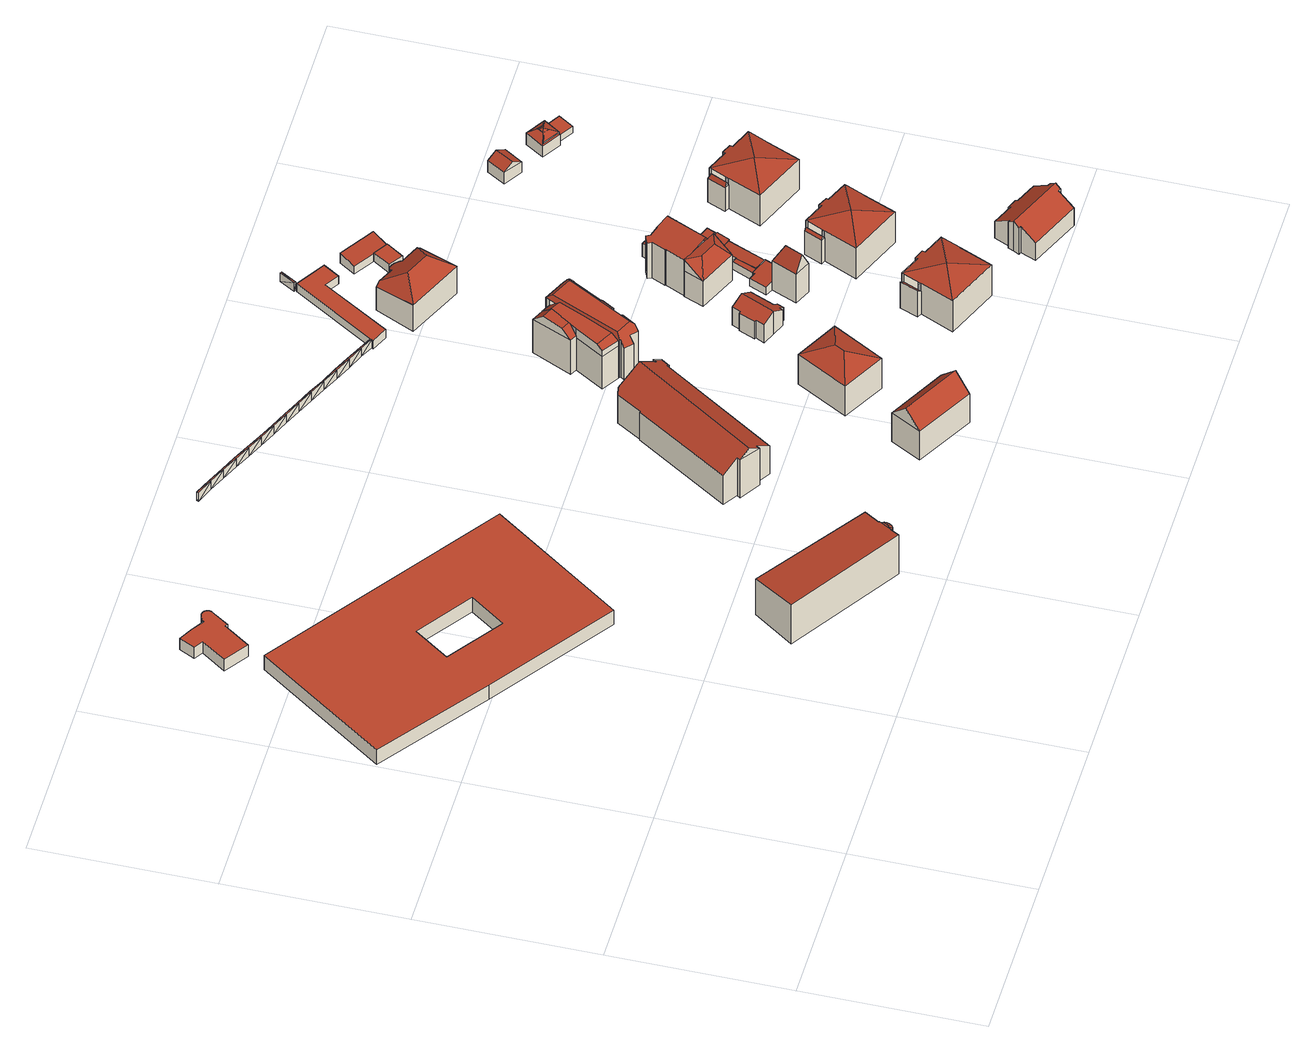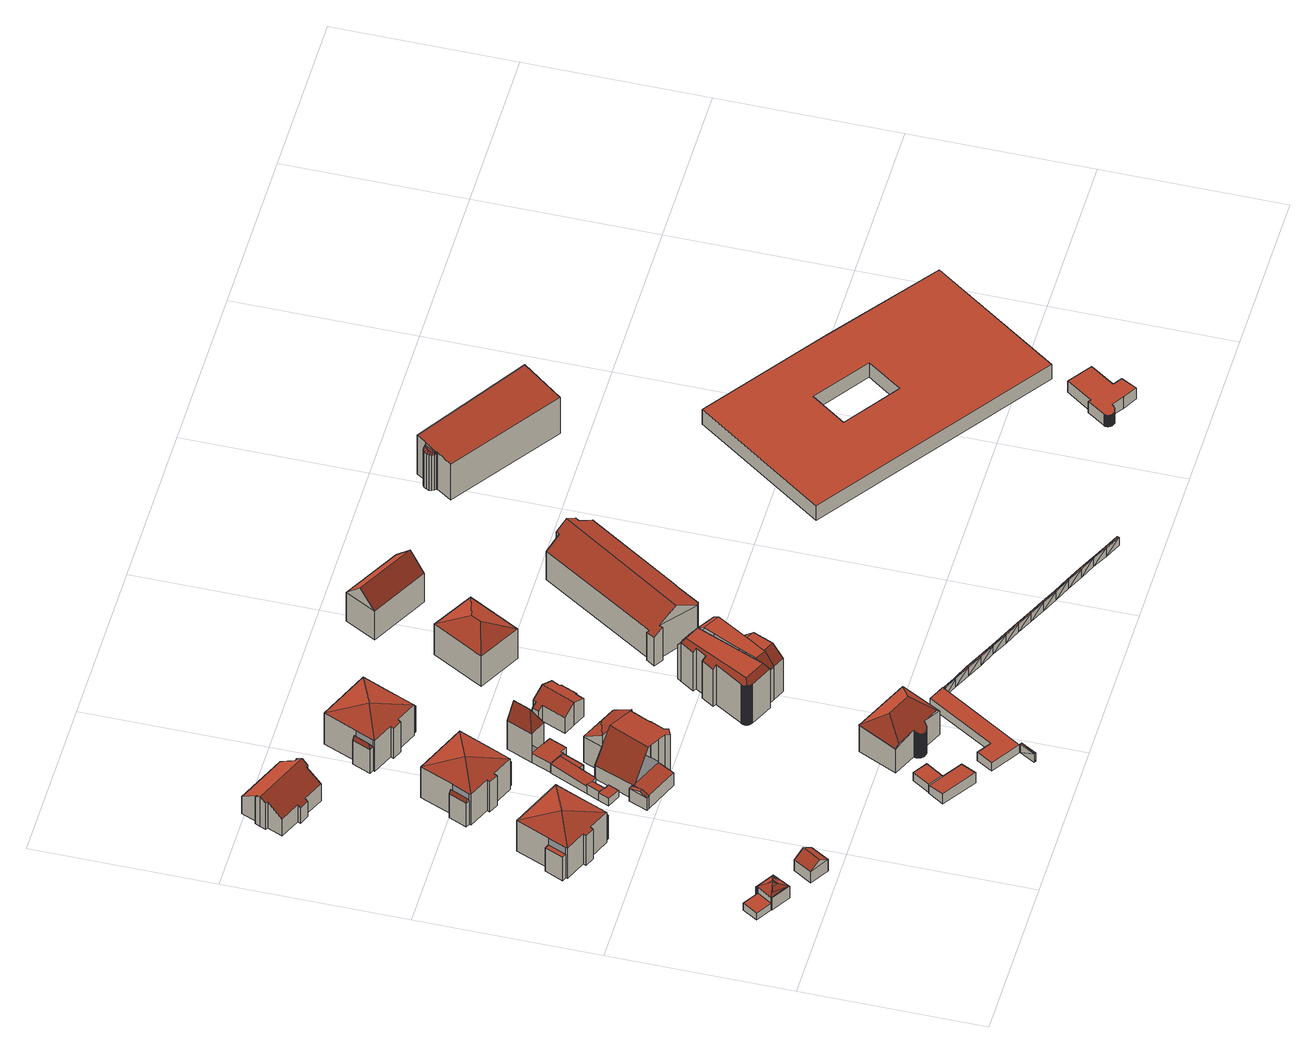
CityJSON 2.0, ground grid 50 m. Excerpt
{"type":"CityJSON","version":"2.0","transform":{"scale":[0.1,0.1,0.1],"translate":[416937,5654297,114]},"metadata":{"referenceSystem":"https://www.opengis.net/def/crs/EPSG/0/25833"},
"CityObjects":{
"building1":{"type":"Building","attributes":{"name":"Gymnasium Dresden-Tolkewitz","Dachtyp_tdc":"tdcPolyFlatRoof","Gemeindeschluessel":14612000,"Dachneigung":0,"QualitaetDacherkennung":58,"Geometrietyp2DReferenz":"3000","measuredHeight":5.11,"function":"31001_3021","roofType":"1000"},"geometry":[{"type":"Solid","lod":"2","boundaries":[[[[0,1,2,3]],[[0,4,5,6,1],[7,8,9,10]],[[2,11,12,13,3],[14,15,16,17]],[[1,6,11,2]],[[6,5,12,11]],[[5,4,13,12]],[[4,0,3,13]],[[7,10,15,14]],[[10,9,16,15]],[[9,8,17,16]],[[8,7,14,17]]]],"semantics":{"surfaces":[{"type":"WallSurface"},{"type":"RoofSurface"},{"type":"GroundSurface"}],"values":[[0,1,2,0,0,0,0,0,0,0,0]]}}]},
"building2":{"type":"Building","attributes":{"Dachtyp_tdc":"tdcPolyFlatRoof","Gemeindeschluessel":14612000,"Dachneigung":0,"QualitaetDacherkennung":84,"Geometrietyp2DReferenz":"3000","measuredHeight":4.02,"function":"31001_9998","roofType":"1000"},"geometry":[{"type":"Solid","lod":"2","boundaries":[[[[18,19,20,21]],[[19,22,23,20]],[[22,24,25,23]],[[24,26,27,25]],[[26,28,29,27]],[[28,30,31,29]],[[30,32,33,31]],[[32,34,35,33]],[[34,36,37,35]],[[36,38,39,37]],[[38,40,41,39]],[[40,42,43,41]],[[42,44,45,43]],[[44,46,47,45]],[[46,48,49,47]],[[48,50,51,49]],[[50,52,53,51]],[[52,54,55,53]],[[54,56,57,55]],[[56,58,59,57]],[[58,60,61,59]],[[60,62,63,61]],[[62,64,65,63]],[[64,66,67,65]],[[66,68,69,67]],[[68,70,71,69]],[[70,72,73,71]],[[72,74,75,73]],[[74,76,77,75]],[[76,78,79,77]],[[78,80,81,79]],[[80,82,83,81]],[[82,84,85,83]],[[84,86,87,85]],[[86,88,89,87]],[[88,90,91,89]],[[90,92,93,91]],[[92,94,95,93]],[[94,96,97,95]],[[96,98,99,97]],[[98,100,101,99]],[[100,102,103,101]],[[102,104,105,103]],[[104,106,107,105]],[[106,108,109,107]],[[108,110,111,109]],[[110,112,113,111]],[[112,114,115,113]],[[114,18,21,115]],[[114,112,110,108,106,104,102,100,98,96,94,92,90,88,86,84,82,80,78,76,74,72,70,68,66,64,62,60,58,56,54,52,50,48,46,44,42,40,38,36,34,32,30,28,26,24,22,19,18]],[[21,20,23,25,27,29,31,33,35,37,39,41,43,45,47,49,51,53,55,57,59,61,63,65,67,69,71,73,75,77,79,81,83,85,87,89,91,93,95,97,99,101,103,105,107,109,111,113,115]]]],"semantics":{"surfaces":[{"type":"WallSurface"},{"type":"RoofSurface"},{"type":"GroundSurface"}],"values":[[0,0,0,0,0,0,0,0,0,0,0,0,0,0,0,0,0,0,0,0,0,0,0,0,0,0,0,0,0,0,0,0,0,0,0,0,0,0,0,0,0,0,0,0,0,0,0,0,0,1,2]]}}]},
"building3":{"type":"Building","attributes":{"Gemeindeschluessel":14612000,"Geometrietyp2DReferenz":"3000","function":"31001_9998","roofType":"9999"},"children":["building3-1","building3-2"]},
"building3-1":{"type":"BuildingPart","attributes":{"Dachtyp_tdc":"tdcPolyFlatRoof","Dachneigung":5.25,"QualitaetDacherkennung":63,"Geometrietyp2DReferenz":"3000","measuredHeight":14.04,"roofType":"2100"},"parents":["building3"],"geometry":[{"type":"MultiSurface","lod":"2","boundaries":[[[116,117,118]],[[116,119,120,117]],[[119,121,122,120]],[[121,123,124,122]],[[123,125,126,124]],[[125,127,128,126]],[[127,129,130,131,128]],[[129,127,125,123,121,119,116]],[[117,120,122,124,126,128,131]]],"semantics":{"surfaces":[{"type":"WallSurface"},{"type":"RoofSurface"},{"type":"GroundSurface"}],"values":[0,0,0,0,0,0,0,1,2]}}]},
"building3-2":{"type":"BuildingPart","attributes":{"Dachtyp_tdc":"tdcFreeFormRoof","Dachneigung":28.82,"QualitaetDacherkennung":32,"Geometrietyp2DReferenz":"3000","measuredHeight":13.13,"roofType":"5000"},"parents":["building3"],"geometry":[{"type":"MultiSurface","lod":"2","boundaries":[[[130,132,133,131]],[[132,134,135,133]],[[134,136,137,135]],[[136,138,139,137]],[[138,140,141,139]],[[140,142,143,141]],[[142,144,145,143]],[[144,118,117,145]],[[146,147,142,140]],[[148,146,140,138]],[[149,148,138,136]],[[150,149,136,134]],[[151,150,134,132]],[[151,132,130]],[[152,147,146,148,149,150,151,130,118]],[[131,133,135,137,139,141,143,145,117]],[[152,118,144]],[[147,152,144,142]]],"semantics":{"surfaces":[{"type":"WallSurface"},{"type":"RoofSurface"},{"type":"GroundSurface"}],"values":[0,0,0,0,0,0,0,0,1,1,1,1,1,1,1,2,1,1]}}]},
"building4":{"type":"Building","attributes":{"Stand_DGM":"2016","Stand_Basis-DLM":"2024","Gemeindeschluessel":"14612000","ObjektHoehe":3,"Stand_Laserscan":"2016","BodenHoehe":0,"Stand_3D-Stadtmodell":"2025","Geometrietyp2DReferenz":2000,"AbsoluteHoehe":0,"measuredHeight":3,"function":"51009_1700","roofType":"9999"},"geometry":[{"type":"MultiSurface","lod":"2","boundaries":[[[153,154,155]],[[154,156,155]],[[153,157,158]],[[156,159,157]],[[153,158,154]],[[158,157,159]],[[160,156,154]],[[156,160,159]],[[158,161,154]],[[158,159,162]],[[161,160,154]],[[160,163,159]],[[158,162,161]],[[164,160,161]],[[162,159,163]],[[160,164,163]],[[162,165,161]],[[162,163,166]],[[165,164,161]],[[164,167,163]],[[162,166,165]],[[168,164,165]],[[166,163,167]],[[164,168,167]],[[166,169,165]],[[169,168,165]],[[166,167,170]],[[168,171,167]],[[166,170,169]],[[170,167,171]],[[172,168,169]],[[168,172,171]],[[170,173,169]],[[173,172,169]],[[170,171,174]],[[172,175,171]],[[170,174,173]],[[174,171,175]],[[176,172,173]],[[172,176,175]],[[174,177,173]],[[177,176,173]],[[174,175,178]],[[176,179,175]],[[174,178,177]],[[178,175,179]],[[180,176,177]],[[176,180,179]],[[178,181,177]],[[181,180,177]],[[178,179,182]],[[180,183,179]],[[178,182,181]],[[184,180,181]],[[182,179,183]],[[180,184,183]],[[182,185,181]],[[185,184,181]],[[182,183,186]],[[184,187,183]],[[182,186,185]],[[186,183,187]],[[188,184,185]],[[184,188,187]],[[186,189,185]],[[189,188,185]],[[186,187,190]],[[188,191,187]],[[186,190,189]],[[192,188,189]],[[190,187,191]],[[188,192,191]],[[190,193,189]],[[193,192,189]],[[190,191,194]],[[192,195,191]],[[190,194,193]],[[194,191,195]],[[196,192,193]],[[192,196,195]],[[194,197,193]],[[197,196,193]],[[194,195,198]],[[196,199,195]],[[194,198,197]],[[200,196,197]],[[198,195,199]],[[196,200,199]],[[198,201,197]],[[201,200,197]],[[198,199,202]],[[200,203,199]],[[198,202,201]],[[204,200,201]],[[202,199,203]],[[200,204,203]],[[202,205,201]],[[205,204,201]],[[202,203,206]],[[204,207,203]],[[202,206,205]],[[208,204,205]],[[206,203,207]],[[204,208,207]],[[206,209,205]],[[209,208,205]],[[206,207,210]],[[208,211,207]],[[206,210,209]],[[212,208,209]],[[210,207,211]],[[208,212,211]],[[210,212,209]],[[210,211,212]],[[213,214,215]],[[213,216,214]],[[215,217,213]],[[218,215,214]],[[216,213,219]],[[216,218,214]],[[215,220,217]],[[220,215,218]],[[219,213,217]],[[216,219,218]]],"semantics":{"surfaces":[{"type":"WallSurface"},{"type":"RoofSurface"},{"type":"GroundSurface"}],"values":[0,1,2,0,0,2,1,0,0,2,1,0,0,1,2,0,0,2,1,0,0,1,2,0,0,1,2,0,0,2,1,0,0,1,2,0,0,2,1,0,0,1,2,0,0,2,1,0,0,1,2,0,0,1,2,0,0,1,2,0,0,2,1,0,0,1,2,0,0,1,2,0,0,1,2,0,0,2,1,0,0,1,2,0,0,1,2,0,0,1,2,0,0,1,2,0,0,1,2,0,0,1,2,0,0,1,2,0,0,1,2,0,0,0,0,0,0,1,2,0,0,1,2,0]}}]},
"building5":{"type":"Building","attributes":{"Dachtyp_tdc":"tdcFreeFormRoof","Gemeindeschluessel":14612000,"Dachneigung":33.45,"QualitaetDacherkennung":63,"Geometrietyp2DReferenz":"3000","measuredHeight":15.48,"function":"31001_9998","roofType":"5000"},"geometry":[{"type":"Solid","lod":"2","boundaries":[[[[221,222,223,224]],[[222,225,226,223]],[[225,227,228,226]],[[227,229,230,228]],[[229,231,232,230]],[[231,233,234,232]],[[233,235,236,234]],[[235,237,238,236]],[[237,239,240,238]],[[239,241,242,240]],[[241,243,244,242]],[[243,245,246,244]],[[245,247,248,246]],[[247,249,250,248]],[[249,221,224,250]],[[251,233,231,229,227,225,222,221,252]],[[243,241,239,237,235,251,252,249,247,245]],[[221,249,252]],[[235,233,251]],[[224,223,226,228,230,232,234,236,238,240,242,244,246,248,250]]]],"semantics":{"surfaces":[{"type":"WallSurface"},{"type":"RoofSurface"},{"type":"GroundSurface"}],"values":[[0,0,0,0,0,0,0,0,0,0,0,0,0,0,0,1,1,0,0,2]]}}]},
"building6":{"type":"Building","attributes":{"Dachtyp_tdc":"tdcGableRoof","Gemeindeschluessel":14612000,"Dachneigung":46.09,"QualitaetDacherkennung":70,"Geometrietyp2DReferenz":"3000","measuredHeight":15.29,"function":"31001_9998","roofType":"3100"},"geometry":[{"type":"Solid","lod":"2","boundaries":[[[[253,254,255,256]],[[254,257,258,255]],[[257,259,260,258]],[[259,253,256,260]],[[257,254,261]],[[253,259,262]],[[254,253,262,261]],[[259,257,261,262]],[[256,255,258,260]]]],"semantics":{"surfaces":[{"type":"WallSurface"},{"type":"RoofSurface"},{"type":"GroundSurface"}],"values":[[0,0,0,0,0,0,1,1,2]]}}]},
"building7":{"type":"Building","attributes":{"Dachtyp_tdc":"tdcHipRoof","Gemeindeschluessel":14612000,"Dachneigung":22.92,"QualitaetDacherkennung":67,"Geometrietyp2DReferenz":"3000","measuredHeight":13.65,"function":"31001_9998","roofType":"3200"},"geometry":[{"type":"Solid","lod":"2","boundaries":[[[[263,264,265,266]],[[264,267,268,265]],[[267,269,270,268]],[[269,263,266,270]],[[267,264,271]],[[263,269,272]],[[264,263,272,271]],[[269,267,271,272]],[[266,265,268,270]]]],"semantics":{"surfaces":[{"type":"WallSurface"},{"type":"RoofSurface"},{"type":"GroundSurface"}],"values":[[0,0,0,0,1,1,1,1,2]]}}]},
"building8":{"type":"Building","attributes":{"Gemeindeschluessel":14612000,"Geometrietyp2DReferenz":"3000","function":"31001_9998","roofType":"9999"},"children":["building8-1","building8-2","building8-3"]},
"building8-1":{"type":"BuildingPart","attributes":{"Dachtyp_tdc":"tdcCutGableRoof","Dachneigung":0.292,"QualitaetDacherkennung":61,"Geometrietyp2DReferenz":"3000","measuredHeight":14.95,"roofType":"9999"},"parents":["building8"],"geometry":[{"type":"MultiSurface","lod":"2","boundaries":[[[273,274,275,276,277]],[[278,279,280,281,276,275,282,283]],[[284,285,279,278,286,287]],[[288,289,274,273]],[[290,291,292,285,284]],[[293,294,295,296,297]],[[284,287,294,293]],[[288,273,296,295]],[[290,284,293,297]],[[292,280,279,285]]],"semantics":{"surfaces":[{"type":"RoofSurface"},{"type":"WallSurface"},{"type":"GroundSurface"}],"values":[0,0,1,1,1,2,1,1,1,0]}}]},
"building8-2":{"type":"BuildingPart","attributes":{"Dachtyp_tdc":"tdcFreeFormRoof","Dachneigung":0.868,"QualitaetDacherkennung":45,"Geometrietyp2DReferenz":"3000","measuredHeight":15.28,"roofType":"5000"},"parents":["building8"],"geometry":[{"type":"MultiSurface","lod":"2","boundaries":[[[298,299,300,301]],[[299,302,303,300]],[[302,304,305,303]],[[304,306,307,305]],[[306,308,309,307]],[[308,310,311,309]],[[310,312,313,311]],[[301,300,303,305,307,309,311,313,314,315,316,317,318,319,320,321,322,323,324,325,326,327,328,329,330,331,332,333,334,335,336,337,338,339,340,341,342,343,344,345,346,347,348,349,297,296]],[[312,350,314,313]],[[350,351,315,314]],[[351,352,316,315]],[[352,353,317,316]],[[353,354,318,317]],[[354,355,319,318]],[[355,356,320,319]],[[356,357,321,320]],[[357,358,322,321]],[[358,359,323,322]],[[359,360,324,323]],[[360,361,325,324]],[[361,362,326,325]],[[362,363,327,326]],[[363,364,328,327]],[[364,365,329,328]],[[365,366,330,329]],[[366,367,331,330]],[[367,368,332,331]],[[369,370,334,333]],[[368,369,333,332]],[[370,371,335,334]],[[371,372,336,335]],[[372,373,337,336]],[[373,374,338,337]],[[374,375,339,338]],[[375,376,340,339]],[[376,377,341,340]],[[377,378,342,341]],[[378,379,343,342]],[[379,380,344,343]],[[380,381,345,344]],[[381,382,346,345]],[[382,383,347,346]],[[383,384,348,347]],[[384,385,349,348]],[[385,291,290,297,349]],[[386,298,301,296,273]],[[356,355,354,353,352,351,350,312,310,308,306,304,302,299,298,387,388]],[[379,378,377,376,375,374,373,372,371,370,369,368,367,366,365,364,363,362,361,360,359,358,357,356,388,389]],[[385,384,383,382,381,380,379,389,390]],[[298,386,277,291,385,390,387]],[[389,388,387,390]]],"semantics":{"surfaces":[{"type":"WallSurface"},{"type":"GroundSurface"},{"type":"RoofSurface"}],"values":[0,0,0,0,0,0,0,1,0,0,0,0,0,0,0,0,0,0,0,0,0,0,0,0,0,0,0,0,0,0,0,0,0,0,0,0,0,0,0,0,0,0,0,0,0,0,2,2,2,2,2]}}]},
"building8-3":{"type":"BuildingPart","attributes":{"Dachtyp_tdc":"tdcCutGableRoof","Dachneigung":2.25,"QualitaetDacherkennung":72,"Geometrietyp2DReferenz":"3000","measuredHeight":15.11,"roofType":"9999"},"parents":["building8"],"geometry":[{"type":"MultiSurface","lod":"2","boundaries":[[[286,391,392,294,287]],[[391,393,394,392]],[[393,289,288,295,394]],[[391,286,395,396]],[[393,391,396,397]],[[289,393,397,398,282]],[[397,396,395,283,398]],[[294,392,394,295]]],"semantics":{"surfaces":[{"type":"WallSurface"},{"type":"RoofSurface"},{"type":"GroundSurface"}],"values":[0,0,0,1,0,1,1,2]}}]},
"building9":{"type":"Building","attributes":{"Dachtyp_tdc":"tdcGableRoof","Gemeindeschluessel":14612000,"Dachneigung":33.67,"QualitaetDacherkennung":58,"Geometrietyp2DReferenz":"3000","measuredHeight":8.12,"function":"31001_9998","roofType":"3100"},"geometry":[{"type":"Solid","lod":"2","boundaries":[[[[399,400,401,402]],[[400,403,404,401]],[[403,405,406,404]],[[405,407,408,406]],[[407,409,410,408]],[[409,411,412,410]],[[411,413,414,412]],[[413,415,416,414]],[[415,417,418,416]],[[417,419,420,418]],[[419,421,422,420]],[[421,423,424,422]],[[423,425,426,424]],[[425,399,402,426]],[[421,419,417,415,413,411,409,407]],[[407,405,403,400,399,425,423,421]],[[402,401,404,406,408,410,412,414,416,418,420,422,424,426]]]],"semantics":{"surfaces":[{"type":"WallSurface"},{"type":"RoofSurface"},{"type":"GroundSurface"}],"values":[[0,0,0,0,0,0,0,0,0,0,0,0,0,0,1,1,2]]}}]},
"building10":{"type":"Building","attributes":{"Gemeindeschluessel":14612000,"Geometrietyp2DReferenz":"3000","function":"31001_9998","roofType":"9999"},"children":["building10-1","building10-2","building10-3"]},
"building10-1":{"type":"BuildingPart","attributes":{"Dachtyp_tdc":"tdcTentRoof","Dachneigung":15.31,"QualitaetDacherkennung":80,"Geometrietyp2DReferenz":"3000","measuredHeight":13.14,"roofType":"3500"},"parents":["building10"],"geometry":[{"type":"MultiSurface","lod":"2","boundaries":[[[427,428,429,430]],[[428,431,429]],[[432,433,434,435,436]],[[433,437,438,434]],[[437,439,440,438]],[[439,441,442,440]],[[441,443,444,442]],[[443,445,446,444]],[[445,447,448,449,446]],[[450,451,452,453,454]],[[427,451,455]],[[433,432,428,427,455]],[[445,443,441,439,437,433,455]],[[451,450,447,445,455]],[[452,430,429,435,434,438,440,442,444,446,449,453]],[[451,427,430,452]]],"semantics":{"surfaces":[{"type":"WallSurface"},{"type":"RoofSurface"},{"type":"GroundSurface"}],"values":[0,0,0,0,0,0,0,0,0,0,1,1,1,1,2,0]}}]},
"building10-2":{"type":"BuildingPart","attributes":{"Dachtyp_tdc":"tdcPolyFlatRoof","Dachneigung":43.51,"QualitaetDacherkennung":35,"Geometrietyp2DReferenz":"3000","measuredHeight":9.27,"roofType":"2100"},"parents":["building10"],"geometry":[{"type":"MultiSurface","lod":"2","boundaries":[[[431,456,457,429]],[[456,458,459,457]],[[458,436,435,459]],[[436,458,456,431]],[[429,457,459,435]]],"semantics":{"surfaces":[{"type":"WallSurface"},{"type":"RoofSurface"},{"type":"GroundSurface"}],"values":[0,0,0,1,2]}}]},
"building10-3":{"type":"BuildingPart","attributes":{"Dachtyp_tdc":"tdcFreeFormRoof","Dachneigung":59.95,"QualitaetDacherkennung":15,"Geometrietyp2DReferenz":"3000","measuredHeight":9.62,"roofType":"5000"},"parents":["building10"],"geometry":[{"type":"MultiSurface","lod":"2","boundaries":[[[448,460,461,449]],[[460,462,463,461]],[[462,454,453,463]],[[464,454,462]],[[465,464,462,460]],[[465,460,448]],[[464,465,448,454]],[[449,461,463,453]]],"semantics":{"surfaces":[{"type":"WallSurface"},{"type":"RoofSurface"},{"type":"GroundSurface"}],"values":[0,0,0,0,1,1,1,2]}}]},
"building11":{"type":"Building","attributes":{"Dachtyp_tdc":"tdcPolyFlatRoof","Gemeindeschluessel":14612000,"Dachneigung":0,"QualitaetDacherkennung":63,"Geometrietyp2DReferenz":"3000","measuredHeight":2.87,"function":"31001_2000","roofType":"1000"},"geometry":[{"type":"Solid","lod":"2","boundaries":[[[[466,467,468,469]],[[467,470,471,468]],[[470,472,473,471]],[[472,474,475,473]],[[472,470,467,466,476,474]],[[475,477,469,468,471,473]],[[474,476,477,475]],[[476,466,469,477]]]],"semantics":{"surfaces":[{"type":"WallSurface"},{"type":"RoofSurface"},{"type":"GroundSurface"}],"values":[[0,0,0,0,1,2,0,0]]}}]},
"building12":{"type":"Building","attributes":{"Dachtyp_tdc":"tdcFreeFormRoof","Gemeindeschluessel":14612000,"Dachneigung":34.51,"QualitaetDacherkennung":71,"Geometrietyp2DReferenz":"3000","measuredHeight":13.57,"function":"31001_2000","roofType":"5000"},"geometry":[{"type":"Solid","lod":"2","boundaries":[[[[478,479,480,481]],[[479,482,483,480]],[[482,484,485,483]],[[484,486,487,485]],[[486,488,489,487]],[[488,490,491,489]],[[490,492,493,491]],[[492,494,495,493]],[[494,496,497,495]],[[496,498,499,497]],[[498,500,501,499]],[[500,502,503,501]],[[502,504,505,503]],[[504,506,507,505]],[[506,508,509,507]],[[508,510,511,509]],[[510,512,513,511]],[[512,514,515,513]],[[514,516,517,515]],[[516,518,519,517]],[[518,520,521,519]],[[520,522,523,521]],[[522,524,525,523]],[[524,526,527,525]],[[526,528,529,527]],[[528,530,531,529]],[[530,532,533,531]],[[532,534,535,533]],[[534,536,537,535]],[[536,538,539,537]],[[538,540,541,539]],[[540,542,543,541]],[[542,544,545,543]],[[544,546,547,545]],[[546,548,549,547]],[[548,550,551,549]],[[550,552,553,551]],[[552,554,555,553]],[[554,556,557,555]],[[556,558,559,557]],[[558,560,561,559]],[[560,562,563,561]],[[562,564,565,563]],[[564,566,567,565]],[[566,568,569,567]],[[568,570,571,569]],[[570,572,573,571]],[[572,478,481,573]],[[574,575,486,576]],[[577,479,578,579]],[[482,577,579,574,576,484]],[[566,564,562,560,558,556,554,552,550,548,546,544,542,540,538,536,534,532,530,528,526,524,522,520,518,516,514,512,510,508,506,504,502,500,498,496,494,492,490,488,575,574,579,578,478,572,570,568]],[[482,479,577]],[[488,486,575]],[[479,478,578]],[[486,484,576]],[[481,480,483,485,487,489,491,493,495,497,499,501,503,505,507,509,511,513,515,517,519,521,523,525,527,529,531,533,535,537,539,541,543,545,547,549,551,553,555,557,559,561,563,565,567,569,571,573]]]],"semantics":{"surfaces":[{"type":"WallSurface"},{"type":"RoofSurface"},{"type":"GroundSurface"}],"values":[[0,0,0,0,0,0,0,0,0,0,0,0,0,0,0,0,0,0,0,0,0,0,0,0,0,0,0,0,0,0,0,0,0,0,0,0,0,0,0,0,0,0,0,0,0,0,0,0,1,1,1,1,0,0,0,0,2]]}}]},
"building13":{"type":"Building","attributes":{"Gemeindeschluessel":14612000,"Geometrietyp2DReferenz":"3000","function":"31001_9998","roofType":"9999"},"children":["building13-1","building13-2"]},
"building13-1":{"type":"BuildingPart","attributes":{"Dachtyp_tdc":"tdcFreeFormRoof","Dachneigung":64.3,"QualitaetDacherkennung":6,"Geometrietyp2DReferenz":"3000","measuredHeight":15.42,"roofType":"5000"},"parents":["building13"],"geometry":[{"type":"MultiSurface","lod":"2","boundaries":[[[580,581,582,583]],[[580,583,584]],[[585,586,587,588]],[[583,582,586,585,589]],[[582,590,587,586]],[[590,584,591,588,587]],[[581,580,584,590]],[[581,590,582]]],"semantics":{"surfaces":[{"type":"RoofSurface"},{"type":"GroundSurface"},{"type":"WallSurface"}],"values":[0,0,1,2,2,2,0,2]}}]},
"building13-2":{"type":"BuildingPart","attributes":{"Dachtyp_tdc":"tdcPolyFlatRoof","Dachneigung":3.48,"QualitaetDacherkennung":82,"Geometrietyp2DReferenz":"3000","measuredHeight":3.19,"roofType":"2100"},"parents":["building13"],"geometry":[{"type":"MultiSurface","lod":"2","boundaries":[[[591,592,593,588]],[[592,594,595,593]],[[594,596,597,595]],[[596,598,599,597]],[[598,600,601,599]],[[600,602,603,601]],[[602,589,585,603]],[[602,600,598,596,594,592,591,589]],[[585,588,593,595,597,599,601,603]]],"semantics":{"surfaces":[{"type":"WallSurface"},{"type":"RoofSurface"},{"type":"GroundSurface"}],"values":[0,0,0,0,0,0,0,1,2]}}]},
"building14":{"type":"Building","attributes":{"Gemeindeschluessel":14612000,"Geometrietyp2DReferenz":"3000","function":"31001_9998","roofType":"9999"},"children":["building14-1","building14-2","building14-3","building14-4"]},
"building14-1":{"type":"BuildingPart","attributes":{"Dachtyp_tdc":"tdcFreeFormRoof","Dachneigung":57.18,"QualitaetDacherkennung":31,"Geometrietyp2DReferenz":"3000","measuredHeight":14.26,"roofType":"5000"},"parents":["building14"],"geometry":[{"type":"MultiSurface","lod":"2","boundaries":[[[604,605,606,607]],[[605,608,606]],[[609,610,611,612,613]],[[610,614,615,611]],[[614,616,617,615]],[[616,618,619,617]],[[618,620,621,619]],[[620,622,623,621]],[[622,624,625,623]],[[624,626,627,628,625]],[[629,604,607,630,631]],[[632,626,624,622,620,618,616,614,610,609,633,634]],[[634,635,605,604,629,636,637,632]],[[607,606,638,612,611,615,617,619,621,623,625,628,639,640,630]]],"semantics":{"surfaces":[{"type":"WallSurface"},{"type":"RoofSurface"},{"type":"GroundSurface"}],"values":[0,0,0,0,0,0,0,0,0,0,0,1,1,2]}}]},
"building14-2":{"type":"BuildingPart","attributes":{"Dachtyp_tdc":"tdcHipRoof","Dachneigung":57.48,"QualitaetDacherkennung":39,"Geometrietyp2DReferenz":"3000","measuredHeight":13.71,"roofType":"3200"},"parents":["building14"],"geometry":[{"type":"MultiSurface","lod":"2","boundaries":[[[641,613,612,642]],[[608,643,644,606]],[[643,641,642,644]],[[645,641,646]],[[647,648,649]],[[641,647,649,646]],[[648,635,650,633,645,646,649]],[[605,648,608]],[[608,648,647,643]],[[643,647,641]],[[642,612,638,606,644]],[[641,645,609,613]]],"semantics":{"surfaces":[{"type":"WallSurface"},{"type":"RoofSurface"},{"type":"GroundSurface"}],"values":[0,0,0,1,1,1,1,0,0,0,2,0]}}]},
"building14-3":{"type":"BuildingPart","attributes":{"Dachtyp_tdc":"tdcPolyFlatRoof","Dachneigung":8.59,"QualitaetDacherkennung":43,"Geometrietyp2DReferenz":"3000","measuredHeight":5.31,"roofType":"2100"},"parents":["building14"],"geometry":[{"type":"MultiSurface","lod":"2","boundaries":[[[627,651,652,628]],[[651,653,654,655,652]],[[656,657,658,653,651,627,659,637]],[[628,652,655,640,639]]],"semantics":{"surfaces":[{"type":"WallSurface"},{"type":"RoofSurface"},{"type":"GroundSurface"}],"values":[0,0,1,2]}}]},
"building14-4":{"type":"BuildingPart","attributes":{"Dachtyp_tdc":"tdcGableRoof","Dachneigung":14.55,"QualitaetDacherkennung":31,"Geometrietyp2DReferenz":"3000","measuredHeight":5.43,"roofType":"3100"},"parents":["building14"],"geometry":[{"type":"MultiSurface","lod":"2","boundaries":[[[654,660,661,655]],[[660,662,663,661]],[[662,631,630,663]],[[662,660,664]],[[660,654,658,665,664]],[[631,662,664,665,657,666]],[[655,661,663,630,640]]],"semantics":{"surfaces":[{"type":"WallSurface"},{"type":"RoofSurface"},{"type":"GroundSurface"}],"values":[0,0,0,0,1,1,2]}}]},
"building15":{"type":"Building","attributes":{"Gemeindeschluessel":14612000,"Geometrietyp2DReferenz":"3000","function":"31001_9998","roofType":"9999"},"children":["building15-1","building15-2","building15-3","building15-4"]},
"building15-1":{"type":"BuildingPart","attributes":{"Dachtyp_tdc":"tdcPolyFlatRoof","Dachneigung":3.98,"QualitaetDacherkennung":65,"Geometrietyp2DReferenz":"3000","measuredHeight":2.71,"roofType":"2100"},"parents":["building15"],"geometry":[{"type":"MultiSurface","lod":"2","boundaries":[[[667,668,669,670]],[[667,671,672,668]],[[671,673,674,672]],[[673,675,676,674]],[[673,671,667,670,677,675]],[[676,669,668,672,674]]],"semantics":{"surfaces":[{"type":"WallSurface"},{"type":"RoofSurface"},{"type":"GroundSurface"}],"values":[0,0,0,0,1,2]}}]},
"building15-2":{"type":"BuildingPart","attributes":{"Dachtyp_tdc":"tdcPolyFlatRoof","Dachneigung":3.13,"QualitaetDacherkennung":66,"Geometrietyp2DReferenz":"3000","measuredHeight":3.14,"roofType":"2100"},"parents":["building15"],"geometry":[{"type":"MultiSurface","lod":"2","boundaries":[[[678,679,680,681]],[[679,682,683,684,680]],[[685,686,687,688]],[[686,689,690,687]],[[686,685,691,682,679,678,689]],[[681,680,684,688,687,690]]],"semantics":{"surfaces":[{"type":"WallSurface"},{"type":"RoofSurface"},{"type":"GroundSurface"}],"values":[0,0,0,0,1,2]}}]},
"building15-3":{"type":"BuildingPart","attributes":{"Dachtyp_tdc":"tdcPolyFlatRoof","Dachneigung":17.25,"QualitaetDacherkennung":34,"Geometrietyp2DReferenz":"3000","measuredHeight":3.25,"roofType":"2100"},"parents":["building15"],"geometry":[{"type":"MultiSurface","lod":"2","boundaries":[[[692,693,678,681,676,675]],[[689,670,669,690]],[[689,693,692,677,670]],[[669,676,681,690]]],"semantics":{"surfaces":[{"type":"WallSurface"},{"type":"RoofSurface"},{"type":"GroundSurface"}],"values":[0,0,1,2]}}]},
"building15-4":{"type":"BuildingPart","attributes":{"Dachtyp_tdc":"tdcPolyFlatRoof","Dachneigung":5.2,"QualitaetDacherkennung":70,"Geometrietyp2DReferenz":"3000","measuredHeight":2.81,"roofType":"2100"},"parents":["building15"],"geometry":[{"type":"MultiSurface","lod":"2","boundaries":[[[683,694,695,684]],[[694,696,697,695]],[[696,685,688,697]],[[685,696,694,683,691]],[[684,695,697,688]]],"semantics":{"surfaces":[{"type":"WallSurface"},{"type":"RoofSurface"},{"type":"GroundSurface"}],"values":[0,0,0,1,2]}}]},
"building16":{"type":"Building","attributes":{"Dachtyp_tdc":"tdcPolyFlatRoof","Gemeindeschluessel":14612000,"Dachneigung":0,"QualitaetDacherkennung":68,"Geometrietyp2DReferenz":"3000","measuredHeight":2.93,"function":"31001_2000","roofType":"1000"},"geometry":[{"type":"Solid","lod":"2","boundaries":[[[[698,699,700,701]],[[699,702,703,700]],[[702,704,705,703]],[[704,698,701,705]],[[704,702,699,698]],[[701,700,703,705]]]],"semantics":{"surfaces":[{"type":"WallSurface"},{"type":"RoofSurface"},{"type":"GroundSurface"}],"values":[[0,0,0,0,1,2]]}}]},
"building17":{"type":"Building","attributes":{"Gemeindeschluessel":14612000,"Geometrietyp2DReferenz":"3000","function":"31001_9998","roofType":"9999"},"children":["building17-1","building17-2","building17-3"]},
"building17-1":{"type":"BuildingPart","attributes":{"Dachtyp_tdc":"tdcTentRoof","Dachneigung":15.68,"QualitaetDacherkennung":84,"Geometrietyp2DReferenz":"3000","measuredHeight":13.18,"roofType":"3500"},"parents":["building17"],"geometry":[{"type":"MultiSurface","lod":"2","boundaries":[[[706,707,708]],[[709,710,711]],[[709,712,713,710]],[[712,714,715,713]],[[714,716,717,715]],[[716,718,719,717]],[[718,720,721,719]],[[720,722,723,721]],[[722,724,725,723]],[[724,726,725]],[[727,728,729]],[[727,730,731,728]],[[730,732,733,731]],[[732,706,708,733]],[[712,709,706,732,734]],[[722,720,718,716,714,712,734]],[[730,727,724,722,734]],[[732,730,734]],[[708,710,713,715,717,719,721,723,725,728,731,733]]],"semantics":{"surfaces":[{"type":"WallSurface"},{"type":"RoofSurface"},{"type":"GroundSurface"}],"values":[0,0,0,0,0,0,0,0,0,0,0,0,0,0,1,1,1,1,2]}}]},
"building17-2":{"type":"BuildingPart","attributes":{"Dachtyp_tdc":"tdcFreeFormRoof","Dachneigung":60.21,"QualitaetDacherkennung":33,"Geometrietyp2DReferenz":"3000","measuredHeight":9.61,"roofType":"5000"},"parents":["building17"],"geometry":[{"type":"MultiSurface","lod":"2","boundaries":[[[726,735,736,725]],[[735,737,738,736]],[[737,729,728,738]],[[739,729,737]],[[740,739,737,735]],[[740,735,726]],[[739,740,726,729]],[[725,736,738,728]]],"semantics":{"surfaces":[{"type":"WallSurface"},{"type":"RoofSurface"},{"type":"GroundSurface"}],"values":[0,0,0,0,1,0,1,2]}}]},
"building17-3":{"type":"BuildingPart","attributes":{"Dachtyp_tdc":"tdcFreeFormRoof","Dachneigung":54.51,"QualitaetDacherkennung":20,"Geometrietyp2DReferenz":"3000","measuredHeight":9.37,"roofType":"5000"},"parents":["building17"],"geometry":[{"type":"MultiSurface","lod":"2","boundaries":[[[707,741,742,708]],[[741,743,744,742]],[[743,711,710,744]],[[745,711,743]],[[746,745,743,741]],[[746,741,707]],[[745,746,707,711]],[[708,742,744,710]]],"semantics":{"surfaces":[{"type":"WallSurface"},{"type":"RoofSurface"},{"type":"GroundSurface"}],"values":[0,0,0,0,1,0,1,2]}}]},
"building18":{"type":"Building","attributes":{"Dachtyp_tdc":"tdcPolyFlatRoof","Gemeindeschluessel":14612000,"Dachneigung":9.09,"QualitaetDacherkennung":65,"Geometrietyp2DReferenz":"3000","measuredHeight":3.52,"function":"31001_2000","roofType":"2100"},"geometry":[{"type":"Solid","lod":"2","boundaries":[[[[747,748,749,750]],[[748,751,752,749]],[[751,753,754,752]],[[753,755,756,754]],[[755,747,750,756]],[[755,753,751,748,747]],[[750,749,752,754,756]]]],"semantics":{"surfaces":[{"type":"WallSurface"},{"type":"RoofSurface"},{"type":"GroundSurface"}],"values":[[0,0,0,0,0,1,2]]}}]},
"building19":{"type":"Building","attributes":{"Dachtyp_tdc":"tdcGableRoof","Gemeindeschluessel":14612000,"Dachneigung":34.7,"QualitaetDacherkennung":70,"Geometrietyp2DReferenz":"3000","measuredHeight":10.46,"function":"31001_9998","roofType":"3100"},"geometry":[{"type":"Solid","lod":"2","boundaries":[[[[757,758,759,760]],[[758,761,762,759]],[[761,763,764,762]],[[763,765,766,764]],[[765,767,768,766]],[[767,769,770,768]],[[769,771,772,770]],[[771,773,774,772]],[[773,775,776,774]],[[775,777,778,776]],[[777,779,780,778]],[[779,781,782,780]],[[781,783,784,782]],[[783,785,786,784]],[[785,787,788,786]],[[787,789,790,788]],[[789,791,792,790]],[[791,757,760,792]],[[787,785,783,781,779,777,775,773]],[[773,771,769,767,765,763,761,758,757,791,789,787]],[[760,759,762,764,766,768,770,772,774,776,778,780,782,784,786,788,790,792]]]],"semantics":{"surfaces":[{"type":"WallSurface"},{"type":"RoofSurface"},{"type":"GroundSurface"}],"values":[[0,0,0,0,0,0,0,0,0,0,0,0,0,0,0,0,0,0,1,1,2]]}}]},
"building20":{"type":"Building","attributes":{"Gemeindeschluessel":14612000,"Geometrietyp2DReferenz":"3000","function":"31001_9998","roofType":"9999"},"children":["building20-1","building20-2","building20-3"]},
"building20-1":{"type":"BuildingPart","attributes":{"Dachtyp_tdc":"tdcFreeFormRoof","Dachneigung":66.84,"QualitaetDacherkennung":25,"Geometrietyp2DReferenz":"3000","measuredHeight":9.93,"roofType":"5000"},"parents":["building20"],"geometry":[{"type":"MultiSurface","lod":"2","boundaries":[[[793,794,795,796]],[[794,797,798,795]],[[799,793,796,800]],[[801,802,799,797]],[[801,797,794]],[[802,801,794,793]],[[802,793,799]],[[796,795,798,800]]],"semantics":{"surfaces":[{"type":"WallSurface"},{"type":"RoofSurface"},{"type":"GroundSurface"}],"values":[0,0,0,1,1,1,0,2]}}]},
"building20-2":{"type":"BuildingPart","attributes":{"Dachtyp_tdc":"tdcTentRoof","Dachneigung":15.49,"QualitaetDacherkennung":88,"Geometrietyp2DReferenz":"3000","measuredHeight":13.06,"roofType":"3500"},"parents":["building20"],"geometry":[{"type":"MultiSurface","lod":"2","boundaries":[[[803,798,797]],[[803,804,805,798]],[[804,806,807,805]],[[806,808,809,807]],[[808,810,811,809]],[[810,812,813,811]],[[812,814,815,813]],[[814,816,817,818,815]],[[819,820,821,822,823]],[[820,824,825,821]],[[824,826,800,825]],[[826,799,800]],[[814,812,810,808,806,804,827]],[[820,819,816,814,827]],[[824,820,827]],[[804,803,826,824,827]],[[798,805,807,809,811,813,815,818,822,821,825,800]]],"semantics":{"surfaces":[{"type":"WallSurface"},{"type":"RoofSurface"},{"type":"GroundSurface"}],"values":[0,0,0,0,0,0,0,0,0,0,0,0,1,1,1,1,2]}}]},
"building20-3":{"type":"BuildingPart","attributes":{"Dachtyp_tdc":"tdcPolyFlatRoof","Dachneigung":0,"QualitaetDacherkennung":50,"Geometrietyp2DReferenz":"3000","measuredHeight":8.34,"roofType":"1000"},"parents":["building20"],"geometry":[{"type":"MultiSurface","lod":"2","boundaries":[[[817,828,829,818]],[[828,830,831,829]],[[830,823,822,831]],[[823,830,828,817]],[[818,829,831,822]]],"semantics":{"surfaces":[{"type":"WallSurface"},{"type":"RoofSurface"},{"type":"GroundSurface"}],"values":[0,0,0,1,2]}}]},
"building21":{"type":"Building","attributes":{"Dachtyp_tdc":"tdcGableRoof","Gemeindeschluessel":14612000,"Dachneigung":32.72,"QualitaetDacherkennung":37,"Geometrietyp2DReferenz":"3000","measuredHeight":5.88,"function":"31001_2000","roofType":"3100"},"geometry":[{"type":"Solid","lod":"2","boundaries":[[[[832,833,834,835]],[[833,836,837,834]],[[836,838,839,837]],[[838,832,835,839]],[[836,833,840]],[[832,838,841]],[[833,832,841,840]],[[838,836,840,841]],[[835,834,837,839]]]],"semantics":{"surfaces":[{"type":"WallSurface"},{"type":"RoofSurface"},{"type":"GroundSurface"}],"values":[[0,0,0,0,0,0,1,1,2]]}}]},
"building22":{"type":"Building","attributes":{"Dachtyp_tdc":"tdcCutTentRoof","Gemeindeschluessel":14612000,"Dachneigung":33.24,"QualitaetDacherkennung":66,"Geometrietyp2DReferenz":"3000","measuredHeight":5.39,"function":"31001_2000","roofType":"9999"},"geometry":[{"type":"Solid","lod":"2","boundaries":[[[[842,843,844,845]],[[843,846,847,844]],[[846,848,849,847]],[[848,842,845,849]],[[843,842,850,851]],[[846,843,851,852]],[[848,846,852,853]],[[842,848,853,850]],[[853,852,851,850]],[[845,844,847,849]]]],"semantics":{"surfaces":[{"type":"WallSurface"},{"type":"RoofSurface"},{"type":"GroundSurface"}],"values":[[0,0,0,0,1,1,1,1,1,2]]}}]},
"building23":{"type":"Building","attributes":{"Gemeindeschluessel":14612000,"Dachneigung":64.4,"Dachorientierung":0,"MittlereTraufHoehe":120.62,"QualitaetDacherkennung":96,"ObjektHoehe":5.86,"BodenHoehe":116.2,"Geometrietyp2DReferenz":"3000","AbsoluteHoehe":122.06,"Dachflaeche":33.09,"measuredHeight":5.86,"function":"31001_9998","roofType":"3500","storeysAboveGround":2},"geometry":[{"type":"MultiSurface","lod":"2","boundaries":[[[854,855,856,857]],[[855,858,859,856]],[[858,860,861,859]],[[860,862,863,861]],[[862,854,857,863]],[[864,858,855]],[[864,855,854]],[[864,854,862]],[[864,862,860,858]],[[857,856,859,861,863]]],"semantics":{"surfaces":[{"type":"WallSurface"},{"type":"RoofSurface"},{"type":"GroundSurface"}],"values":[0,0,0,0,0,1,1,1,1,2]}}]},
"building24":{"type":"Building","attributes":{"Gemeindeschluessel":14612000,"Dachneigung":90,"Dachorientierung":0,"MittlereTraufHoehe":118.62,"QualitaetDacherkennung":100,"ObjektHoehe":2.44,"BodenHoehe":116.18,"Geometrietyp2DReferenz":"3000","AbsoluteHoehe":118.62,"Dachflaeche":25.75,"measuredHeight":2.44,"function":"31001_9998","roofType":"1000","storeysAboveGround":1},"geometry":[{"type":"MultiSurface","lod":"2","boundaries":[[[865,866,867,859]],[[866,868,869,867]],[[868,870,861,869]],[[870,865,859,861]],[[870,868,866,865]],[[859,867,869,861]]],"semantics":{"surfaces":[{"type":"WallSurface"},{"type":"RoofSurface"},{"type":"GroundSurface"}],"values":[0,0,0,0,1,2]}}]}
},
"vertices":[
[293,1006,63],[1,1220,63],[1,1220,12],[293,1006,12],[629,768,63],[886,1132,63],[254,1578,63],[363,1133,63],[432,1230,63],[583,1124,63],[514,1026,63],[254,1578,12],[886,1132,12],[629,768,12],[363,1133,12],[514,1026,12],[583,1124,12],[432,1230,12],
[382,1752,52],[382,1751,52],[382,1751,12],[382,1752,12],[381,1750,52],[381,1750,12],[381,1749,52],[381,1749,12],[381,1748,52],[381,1748,12],[380,1747,52],[380,1747,12],[346,1697,52],[346,1697,12],[340,1702,52],[340,1702,12],[289,1629,52],[289,1629,12],[224,1674,52],[224,1674,12],[271,1742,52],[271,1742,12],[247,1759,52],[247,1759,12],[269,1802,52],[269,1802,12],[309,1780,52],[309,1780,12],[341,1758,52],[341,1758,12],[342,1759,52],[342,1759,12],[344,1761,52],[344,1761,12],[346,1763,52],[346,1763,12],[348,1764,52],[348,1764,12],[350,1765,52],[350,1765,12],[352,1767,52],[352,1767,12],[354,1768,52],[354,1768,12],[356,1769,52],[356,1769,12],[359,1769,52],[359,1769,12],[361,1770,52],[361,1770,12],[363,1770,52],[363,1770,12],[366,1771,52],[366,1771,12],[368,1771,52],[368,1771,12],[369,1770,52],[369,1770,12],[370,1770,52],[370,1770,12],[371,1770,52],[371,1770,12],[372,1769,52],[372,1769,12],[373,1769,52],[373,1769,12],[374,1768,52],[374,1768,12],[375,1767,52],[375,1767,12],[376,1767,52],[376,1767,12],[377,1766,52],[377,1766,12],[378,1765,52],[378,1765,12],[379,1764,52],[379,1764,12],[379,1763,52],[379,1763,12],[380,1762,52],[380,1762,12],[380,1761,52],[380,1761,12],[381,1760,52],[381,1760,12],[381,1759,52],[381,1759,12],[382,1758,52],[382,1758,12],[382,1757,52],[382,1757,12],[382,1756,52],[382,1756,12],[382,1754,52],[382,1754,12],[382,1753,52],[382,1753,12],
[998,145,149],[998,145,13],[998,145,139],[982,120,152],[982,120,13],[674,319,153],[674,319,13],[752,432,141],[752,432,13],[1050,225,141],[1050,225,13],[1020,182,145],[1020,182,13],[1022,181,145],[1022,181,139],[1022,181,13],
[1026,177,139],[1026,177,13],[1029,170,139],[1029,170,13],[1030,163,139],[1030,163,13],[1028,156,139],[1028,156,13],[1023,149,139],[1023,149,13],[1015,144,139],[1015,144,13],[1007,143,139],[1007,143,13],[1016,156,144],[1012,152,143],[1019,160,144],[1021,164,144],[1022,168,143],[1022,175,141],[1007,149,142],
[783,1887,16],[829,1867,48],[783,1887,46],[785,1892,46],[785,1892,16],[829,1867,18],[831,1871,18],[831,1871,48],[874,1846,50],[874,1846,20],[876,1850,20],[876,1850,50],[920,1825,50],[920,1825,20],[922,1830,20],[922,1830,50],[965,1804,50],[965,1804,20],[967,1809,20],[967,1809,50],[1011,1784,48],[1011,1784,18],[1013,1788,18],[1013,1788,48],[1056,1763,49],[1056,1763,19],[1058,1767,19],[1058,1767,49],[1102,1742,50],[1102,1742,20],[1104,1747,20],[1104,1747,50],[1147,1721,51],[1147,1721,21],[1149,1726,21],[1149,1726,51],[1193,1701,51],[1193,1701,21],[1195,1705,21],[1195,1705,51],[1238,1680,51],[1238,1680,21],[1240,1684,21],[1240,1684,51],[1284,1659,51],[1284,1659,21],[1286,1664,21],[1286,1664,51],[1329,1638,52],[1329,1638,22],[1331,1643,22],[1331,1643,52],[1375,1618,52],[1375,1618,22],[1377,1622,22],[1377,1622,52],[1412,1601,51],[1412,1601,21],[1414,1605,21],[1414,1605,51],[1555,1840,22],[1560,1837,52],[1555,1840,52],[1560,1837,22],[1581,1883,22],[1585,1880,52],[1585,1880,22],[1581,1883,52],
[1151,576,138],[1157,585,138],[1157,585,3],[1151,576,3],[1117,611,106],[1117,611,3],[1284,872,102],[1284,872,3],[1286,871,104],[1286,871,3],[1329,940,103],[1329,940,3],[1347,944,111],[1347,944,3],[1449,872,122],[1449,872,3],[1454,881,122],[1454,881,3],[1478,865,103],[1478,865,3],[1463,842,102],[1463,842,3],[1458,846,106],[1458,846,3],[1251,525,103],[1251,525,3],[1213,549,134],[1213,549,3],[1207,540,133],[1207,540,3],[1405,903,158],[1177,559,158],
[1423,253,123],[1583,166,123],[1583,166,21],[1423,253,21],[1536,80,123],[1536,80,21],[1376,168,123],[1376,168,21],[1560,123,173],[1399,211,173],
[1479,388,128],[1558,531,128],[1558,531,22],[1479,388,22],[1676,467,130],[1676,467,22],[1596,324,130],[1596,324,22],[1585,442,159],[1570,415,159],
[1560,1178,136],[1534,1190,139],[1517,1163,170],[1545,1147,170],[1551,1159,157],[1468,1084,169],[1428,1019,169],[1474,993,169],[1515,1080,169],[1516,1162,170],[1490,1119,170],[1419,1004,136],[1419,1004,156],[1468,1084,142],[1468,1084,136],[1534,1190,136],[1534,1190,138],[1465,974,136],[1465,974,144],[1465,974,154],[1419,1004,20],[1468,1084,20],[1534,1190,20],[1560,1178,20],[1465,974,20],
[1564,1188,159],[1627,1159,158],[1627,1159,20],[1564,1188,20],[1628,1158,158],[1628,1158,20],[1629,1158,158],[1629,1158,20],[1630,1157,158],[1630,1157,20],[1631,1156,158],[1631,1156,20],[1632,1156,159],[1632,1156,20],[1633,1155,159],[1633,1155,20],[1634,1154,20],[1635,1153,20],[1635,1152,20],[1636,1151,20],[1637,1150,20],[1637,1149,20],[1638,1148,20],[1638,1147,20],[1638,1146,20],[1638,1145,20],[1639,1144,20],[1639,1142,20],[1639,1141,20],[1638,1140,20],[1638,1139,20],[1638,1138,20],[1638,1137,20],[1637,1136,20],[1637,1135,20],[1636,1134,20],[1636,1133,20],[1635,1132,20],[1634,1131,20],[1587,1054,20],[1596,1049,20],[1574,1015,20],[1565,1021,20],[1547,992,20],[1555,986,20],[1530,948,20],[1523,937,20],[1499,953,20],[1491,941,20],[1464,958,20],[1472,970,20],[1469,972,20],[1634,1154,159],[1635,1153,160],[1635,1152,160],[1636,1151,161],[1637,1150,161],[1637,1149,162],[1638,1148,163],[1638,1147,162],[1638,1146,162],[1638,1145,161],[1639,1144,160],[1639,1142,160],[1639,1141,159],[1638,1140,159],[1638,1139,158],[1638,1138,158],[1638,1137,158],[1637,1136,157],[1637,1135,157],[1636,1134,157],[1636,1133,157],[1635,1132,157],[1634,1131,158],[1587,1054,162],[1596,1049,151],[1574,1015,154],[1565,1021,163],[1547,992,165],[1555,986,156],[1530,948,158],[1523,937,141],[1499,953,146],[1491,941,127],[1464,958,132],[1472,970,152],[1469,972,153],[1560,1178,158],[1563,1170,173],[1623,1142,173],[1524,960,170],[1480,980,170],
[1448,1093,142],[1448,1093,20],[1500,1206,138],[1500,1206,20],[1483,1107,169],[1459,1118,169],[1485,1174,171],[1516,1160,171],
[1772,641,71],[1764,623,71],[1764,623,25],[1772,641,25],[1750,629,81],[1750,629,25],[1746,620,81],[1746,620,25],[1711,635,106],[1711,635,25],[1675,650,89],[1675,650,25],[1686,674,88],[1686,674,25],[1682,676,87],[1682,676,25],[1701,722,86],[1701,722,25],[1706,720,89],[1706,720,25],[1716,744,89],[1716,744,25],[1752,729,106],[1752,729,25],[1786,714,81],[1786,714,25],[1758,647,81],[1758,647,25],
[1829,201,138],[1869,293,138],[1869,293,28],[1829,201,28],[1869,293,109],[1890,344,138],[1892,349,138],[1892,349,28],[1890,344,28],[1890,344,109],[1952,323,138],[1952,323,28],[1956,331,135],[1956,331,28],[1984,320,135],[1984,320,28],[1980,311,138],[1980,311,28],[2040,285,138],[2040,285,28],[2038,281,138],[2038,281,113],[2038,281,28],[2016,230,138],[1977,138,138],[1977,138,28],[2016,230,28],[2016,230,113],[1935,243,160],
[1857,298,121],[1857,298,28],[1878,349,121],[1878,349,28],
[2050,276,113],[2050,276,28],[2028,225,113],[2028,225,28],[2022,227,125],[2042,272,125],
[1559,1834,48],[1639,1784,48],[1639,1784,19],[1559,1834,19],[1611,1739,48],[1611,1739,19],[1573,1763,48],[1573,1763,19],[1458,1576,48],[1458,1576,19],[1412,1597,48],[1412,1597,19],
[1640,1581,114],[1706,1552,103],[1706,1552,19],[1640,1581,19],[1655,1443,113],[1655,1443,19],[1496,1515,113],[1496,1515,19],[1546,1624,103],[1546,1624,19],[1602,1598,114],[1602,1598,19],[1603,1600,113],[1603,1600,19],[1604,1601,112],[1604,1601,19],[1605,1602,111],[1605,1602,19],[1606,1603,110],[1606,1603,19],[1607,1604,109],[1607,1604,19],[1608,1605,109],[1608,1605,19],[1609,1606,108],[1609,1606,19],[1610,1607,107],[1610,1607,19],[1611,1607,106],[1611,1607,19],[1613,1608,105],[1613,1608,19],[1614,1608,105],[1614,1608,19],[1616,1609,104],[1616,1609,19],[1617,1609,104],[1617,1609,19],[1618,1609,103],[1618,1609,19],[1620,1609,103],[1620,1609,19],[1621,1609,102],[1621,1609,19],[1623,1609,102],[1623,1609,19],[1624,1609,102],[1624,1609,19],[1626,1609,101],[1626,1609,19],[1627,1608,101],[1627,1608,19],[1628,1608,101],[1628,1608,19],[1630,1607,101],[1630,1607,19],[1631,1607,101],[1631,1607,19],[1632,1606,101],[1632,1606,19],[1633,1605,102],[1633,1605,19],[1634,1604,102],[1634,1604,19],[1635,1603,102],[1635,1603,19],[1636,1602,103],[1636,1602,19],[1637,1601,103],[1637,1601,19],[1638,1600,104],[1638,1600,19],[1639,1598,104],[1639,1598,19],[1640,1597,105],[1640,1597,19],[1640,1596,105],[1640,1596,19],[1640,1594,106],[1640,1594,19],[1641,1593,107],[1641,1593,19],[1641,1591,108],[1641,1591,19],[1641,1590,108],[1641,1590,19],[1641,1588,109],[1641,1588,19],[1641,1587,110],[1641,1587,19],[1641,1586,111],[1641,1586,19],[1641,1584,112],[1641,1584,19],[1640,1583,113],[1640,1583,19],[1566,1548,154],[1557,1619,114],[1496,1515,114],[1656,1443,114],[1695,1556,114],[1636,1516,154],
[1874,646,179],[1853,597,178],[1876,587,128],[1907,659,128],[1861,678,128],[1907,659,25],[1876,587,25],[1831,607,25],[1861,678,25],[1907,659,57],[1831,607,128],[1861,678,54],
[1839,687,52],[1839,687,25],[1859,736,52],[1859,736,25],[1878,728,53],[1878,728,25],[1879,731,53],[1879,731,25],[1881,734,53],[1881,734,25],[1929,713,57],[1929,713,25],
[1920,826,71],[1893,838,117],[1893,838,23],[1920,826,23],[1893,838,113],[1785,886,150],[1787,885,150],[1787,885,23],[1785,886,23],[1785,886,113],[1812,941,150],[1812,941,23],[1810,942,150],[1810,942,23],[1827,981,150],[1827,981,23],[1822,992,148],[1822,992,23],[1845,1002,151],[1845,1002,23],[1850,990,153],[1850,990,23],[1875,980,158],[1875,980,76],[1875,980,23],[1965,933,73],[1965,933,23],[1965,933,68],[1913,963,165],[1806,876,154],[1864,851,165],[1871,848,154],[1968,940,73],[1966,941,76],[1864,851,23],[1913,963,23],[1968,940,23],
[1762,831,113],[1762,831,23],[1870,784,113],[1870,784,23],[1785,886,154],[1803,846,160],[1870,784,114],[1893,838,154],[1852,824,160],[1864,851,154],
[1894,1024,69],[1894,1024,23],[1987,985,69],[1987,985,67],[1987,985,23],[1968,940,76],[1973,952,74],[1985,980,69],[1913,963,76],
[1996,981,67],[1996,981,23],[1974,929,68],[1974,929,23],[1987,960,77],[1978,964,77],[1968,940,70],
[1956,871,48],[1956,871,24],[1971,865,24],[1971,865,49],[1969,901,48],[1969,901,24],[2006,884,51],[2006,884,24],[1993,855,51],[1993,855,24],[1972,864,49],
[1977,819,49],[1929,713,55],[1929,713,24],[1977,819,24],[1896,728,55],[1896,728,52],[1896,728,24],[1921,787,52],[1941,834,49],[1941,834,24],[1921,787,24],[1955,829,49],[1955,829,24],[1919,783,52],
[1993,855,56],[1977,819,56],
[1881,734,51],[1881,734,24],[1907,793,51],[1907,793,24],
[1752,1649,48],[1720,1601,48],[1720,1601,19],[1752,1649,19],[1682,1626,48],[1682,1626,19],[1713,1674,48],[1713,1674,19],
[1990,575,136],[1990,575,111],[1990,575,27],[2012,625,136],[2012,625,27],[2012,625,111],[2014,630,136],[2014,630,27],[2074,604,136],[2074,604,27],[2078,613,133],[2078,613,27],[2104,600,134],[2104,600,27],[2101,593,136],[2101,593,27],[2161,567,136],[2161,567,27],[2159,562,136],[2159,562,27],[2159,562,111],[2137,512,136],[2137,512,27],[2137,512,111],[2098,420,136],[2098,420,27],[1950,483,136],[1950,483,27],[2056,525,159],
[2171,557,111],[2171,557,27],[2149,507,111],[2149,507,27],[2143,509,123],[2165,560,123],
[1978,580,111],[1978,580,27],[2000,630,111],[2000,630,27],[2006,628,120],[1984,578,120],
[1658,1710,44],[1687,1754,53],[1687,1754,17],[1658,1710,17],[1781,1693,53],[1781,1693,17],[1752,1649,44],[1752,1649,17],[1713,1674,44],[1713,1674,17],
[2175,181,89],[2234,155,89],[2234,155,29],[2175,181,29],[2237,163,83],[2237,163,29],[2265,151,83],[2265,151,29],[2262,143,89],[2262,143,29],[2320,118,89],[2320,118,29],[2301,75,122],[2301,75,29],[2308,72,122],[2308,72,29],[2301,56,134],[2301,56,29],[2294,41,123],[2294,41,29],[2287,44,123],[2287,44,29],[2269,0,90],[2269,0,29],[2124,62,90],[2124,62,29],[2142,105,122],[2142,105,29],[2135,108,122],[2135,108,29],[2143,124,134],[2143,124,29],[2150,140,122],[2150,140,29],[2156,137,122],[2156,137,29],
[2098,862,110],[2120,912,110],[2120,912,26],[2098,862,26],[2132,907,110],[2132,907,26],[2110,856,110],[2110,856,26],[2124,904,125],[2104,859,125],
[2132,907,134],[2134,912,134],[2134,912,26],[2194,886,134],[2194,886,26],[2198,894,132],[2198,894,26],[2225,883,132],[2225,883,26],[2222,874,134],[2222,874,26],[2282,849,134],[2282,849,26],[2280,844,134],[2280,844,109],[2280,844,26],[2258,793,134],[2219,701,134],[2219,701,26],[2258,793,26],[2258,793,109],[2071,764,134],[2071,764,26],[2110,856,134],[2177,807,156],
[2292,839,109],[2292,839,26],[2270,788,109],[2270,788,26],
[2138,1443,60],[2106,1392,60],[2106,1392,22],[2138,1443,22],[2056,1424,63],[2056,1424,22],[2087,1475,63],[2087,1475,22],[2079,1409,81],[2111,1460,81],
[2223,1323,60],[2172,1355,60],[2172,1355,22],[2223,1323,22],[2204,1406,64],[2204,1406,22],[2255,1374,64],[2255,1374,22],[2218,1352,75],[2203,1362,75],[2213,1378,76],[2228,1368,76],
[2181,1354,66],[2210,1400,66],[2210,1400,22],[2181,1354,22],[2256,1372,66],[2256,1372,22],[2229,1330,66],[2229,1330,22],[2227,1326,66],[2227,1326,22],[2216,1365,81],
[2256,1372,46],[2300,1345,46],[2300,1345,22],[2273,1303,46],[2273,1303,22],[2229,1330,46]
]}
